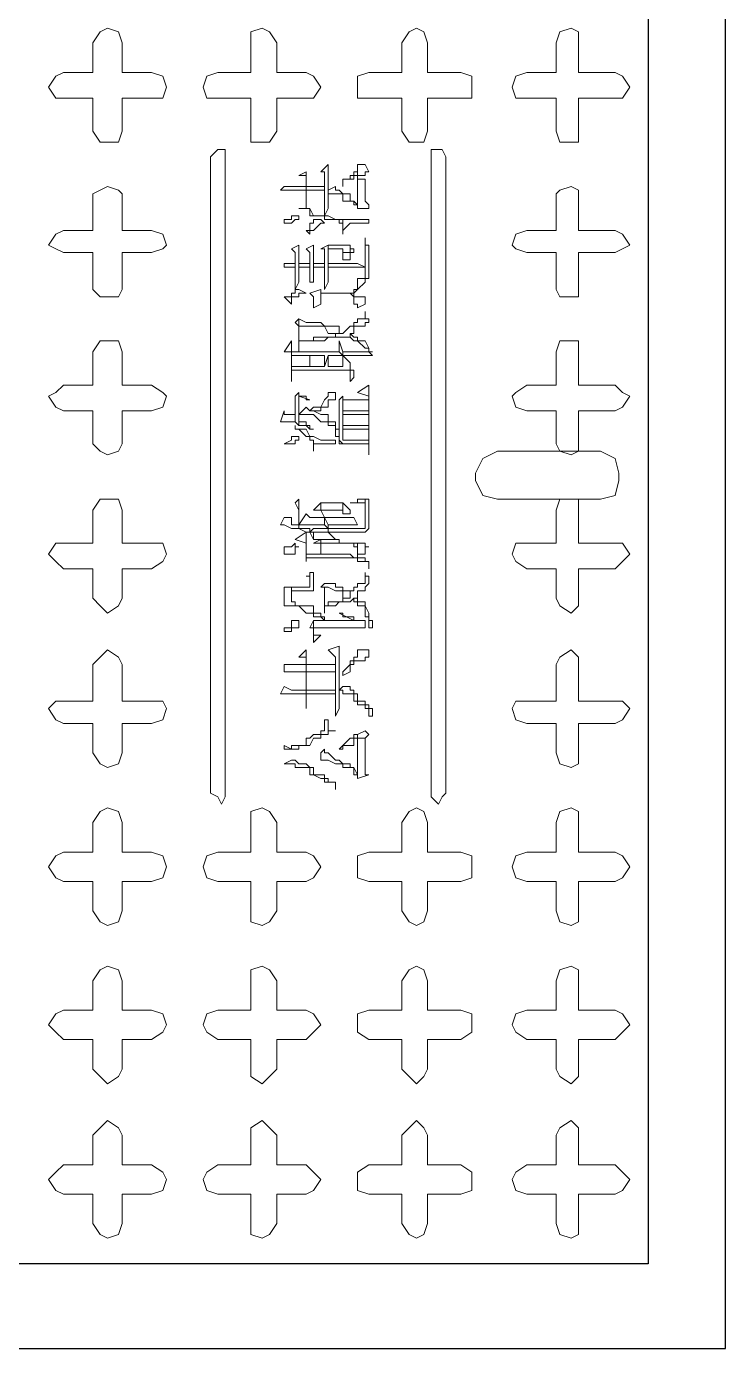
# Model space of a CAD drawing. Extents: x 12342 to 271026, y -9164 to -8044.
# Drawn here: x 16084.82 to 16096.9, y -8635.85 to -8612.99 of the extents above; entities that cross this region are included whole.
import ezdxf

# ---------------------------------------------------------------- set-up
doc = ezdxf.new("R2010")
doc.units = 0
doc.header["$LTSCALE"] = 2
doc.linetypes.add('DASHED', pattern=[0.75, 0.5, -0.25])
doc.layers.add('1', color=251, linetype='DASHED')
doc.layers.add('图框', color=7, linetype='CONTINUOUS')

msp = doc.modelspace()

# ---------------------------------------------------------------- linework, layer by layer
at = {"layer": '1', "color": 2, "linetype": 'ByBlock', "lineweight": 25}
msp.add_lwpolyline([(16058.239426, -8634.390364), (16058.239426, -8607.172558), (16095.56852, -8607.172558), (16095.56852, -8634.390364), (16058.239426, -8634.390364)], dxfattribs=at)
at = {"layer": '1', "color": 2, "linetype": 'ByBlock', "lineweight": 9}
for points in [[(16085.965976, -8614.803719), (16085.965976, -8614.231382), (16085.457232, -8614.231382), (16085.330046, -8614.231382), (16085.20286, -8614.040603), (16085.330046, -8613.849824), (16085.457232, -8613.786231), (16085.965976, -8613.786231), (16085.965976, -8613.277487), (16086.093162, -8613.086708), (16086.220348, -8613.023115), (16086.411127, -8613.086708), (16086.47472, -8613.277487), (16086.47472, -8613.786231), (16086.983464, -8613.786231), (16087.174243, -8613.849824), (16087.237836, -8614.040603), (16087.174243, -8614.231382), (16086.47472, -8614.231382), (16086.47472, -8614.803719), (16086.411127, -8614.994498), (16086.093162, -8614.994498), (16085.965976, -8614.803719)], [(16088.700475, -8614.803719), (16088.700475, -8614.231382), (16088.128138, -8614.231382), (16087.937359, -8614.231382), (16087.873766, -8614.040603), (16087.937359, -8613.849824), (16088.128138, -8613.786231), (16088.700475, -8613.786231), (16088.700475, -8613.277487), (16088.700475, -8613.086708), (16088.891254, -8613.023115), (16089.01844, -8613.086708), (16089.145626, -8613.277487), (16089.145626, -8613.786231), (16089.65437, -8613.786231), (16089.781556, -8613.849824), (16089.908742, -8614.040603), (16089.781556, -8614.231382), (16089.145626, -8614.231382), (16089.145626, -8614.803719), (16089.01844, -8614.994498), (16088.700475, -8614.994498), (16088.700475, -8614.803719)], [(16091.307788, -8614.803719), (16091.307788, -8614.231382), (16090.735451, -8614.231382), (16090.544672, -8614.231382), (16090.544672, -8614.040603), (16090.544672, -8613.849824), (16090.735451, -8613.786231), (16091.307788, -8613.786231), (16091.307788, -8613.277487), (16091.434974, -8613.086708), (16091.56216, -8613.023115), (16091.689346, -8613.086708), (16091.752939, -8613.277487), (16091.752939, -8613.786231), (16092.325276, -8613.786231), (16092.516055, -8613.849824), (16092.516055, -8614.231382), (16092.325276, -8614.231382), (16091.752939, -8614.231382), (16091.752939, -8614.803719), (16091.689346, -8614.994498), (16091.434974, -8614.994498), (16091.307788, -8614.803719)], [(16093.978694, -8614.803719), (16093.978694, -8614.231382), (16093.46995, -8614.231382), (16093.279171, -8614.231382), (16093.215578, -8614.040603), (16093.279171, -8613.849824), (16093.46995, -8613.786231), (16093.978694, -8613.786231), (16093.978694, -8613.277487), (16094.042287, -8613.086708), (16094.233066, -8613.023115), (16094.360253, -8613.086708), (16094.360253, -8613.786231), (16094.996183, -8613.786231), (16095.123369, -8613.849824), (16095.250555, -8614.040603), (16095.123369, -8614.231382), (16094.360253, -8614.231382), (16094.360253, -8614.803719), (16094.360253, -8614.994498), (16094.233066, -8614.994498), (16094.042287, -8614.994498), (16093.978694, -8614.803719)], [(16088.000952, -8615.24887), (16088.000952, -8626.25046), (16088.128138, -8626.314053), (16088.191731, -8626.441239), (16088.255324, -8626.314053), (16088.255324, -8615.121684), (16088.191731, -8615.121684), (16088.128138, -8615.121684), (16088.000952, -8615.24887)], [(16091.816532, -8615.24887), (16091.816532, -8626.314053), (16091.943718, -8626.441239), (16092.007311, -8626.314053), (16092.070904, -8626.25046), (16092.070904, -8615.24887), (16092.007311, -8615.121684), (16091.816532, -8615.121684), (16091.816532, -8615.24887)], [(16085.965976, -8617.538218), (16085.965976, -8616.902288), (16085.457232, -8616.902288), (16085.330046, -8616.838695), (16085.20286, -8616.775102), (16085.330046, -8616.584323), (16085.457232, -8616.52073), (16085.965976, -8616.52073), (16085.965976, -8615.8848), (16086.093162, -8615.821207), (16086.220348, -8615.757614), (16086.411127, -8615.821207), (16086.47472, -8615.8848), (16086.47472, -8616.52073), (16086.983464, -8616.52073), (16087.174243, -8616.584323), (16087.237836, -8616.775102), (16087.174243, -8616.838695), (16086.983464, -8616.902288), (16086.47472, -8616.902288), (16086.47472, -8617.538218), (16086.411127, -8617.665404), (16086.093162, -8617.665404), (16085.965976, -8617.538218)], [(16093.978694, -8617.538218), (16093.978694, -8616.902288), (16093.46995, -8616.902288), (16093.279171, -8616.838695), (16093.215578, -8616.775102), (16093.279171, -8616.584323), (16093.46995, -8616.52073), (16093.978694, -8616.52073), (16093.978694, -8615.8848), (16094.042287, -8615.821207), (16094.233066, -8615.757614), (16094.360253, -8615.821207), (16094.360253, -8616.52073), (16094.996183, -8616.52073), (16095.123369, -8616.584323), (16095.250555, -8616.775102), (16095.123369, -8616.838695), (16094.996183, -8616.902288), (16094.360253, -8616.902288), (16094.360253, -8617.538218), (16094.360253, -8617.665404), (16094.233066, -8617.665404), (16094.042287, -8617.665404), (16093.978694, -8617.538218)], [(16085.965976, -8620.209124), (16085.965976, -8619.636787), (16085.457232, -8619.636787), (16085.330046, -8619.573194), (16085.20286, -8619.382415), (16085.330046, -8619.318822), (16085.457232, -8619.191636), (16085.965976, -8619.191636), (16085.965976, -8618.619299), (16086.093162, -8618.42852), (16086.411127, -8618.42852), (16086.47472, -8618.619299), (16086.47472, -8619.191636), (16086.983464, -8619.191636), (16087.174243, -8619.318822), (16087.237836, -8619.382415), (16087.174243, -8619.573194), (16086.983464, -8619.636787), (16086.47472, -8619.636787), (16086.47472, -8620.209124), (16086.411127, -8620.33631), (16086.220348, -8620.399903), (16086.093162, -8620.33631), (16085.965976, -8620.209124)], [(16093.978694, -8620.209124), (16093.978694, -8619.636787), (16093.46995, -8619.636787), (16093.279171, -8619.573194), (16093.215578, -8619.382415), (16093.279171, -8619.318822), (16093.46995, -8619.191636), (16093.978694, -8619.191636), (16093.978694, -8618.619299), (16094.042287, -8618.42852), (16094.360253, -8618.42852), (16094.360253, -8618.619299), (16094.360253, -8619.191636), (16094.996183, -8619.191636), (16095.123369, -8619.318822), (16095.250555, -8619.382415), (16095.123369, -8619.573194), (16094.996183, -8619.636787), (16094.360253, -8619.636787), (16094.360253, -8620.209124), (16094.360253, -8620.33631), (16094.233066, -8620.399903), (16094.042287, -8620.33631), (16093.978694, -8620.209124)], [(16085.965976, -8622.88003), (16085.965976, -8622.371286), (16085.457232, -8622.371286), (16085.330046, -8622.2441), (16085.20286, -8622.116914), (16085.330046, -8621.926135), (16085.965976, -8621.926135), (16085.965976, -8621.353798), (16086.093162, -8621.163019), (16086.411127, -8621.163019), (16086.47472, -8621.353798), (16086.47472, -8621.926135), (16086.983464, -8621.926135), (16087.174243, -8621.926135), (16087.237836, -8622.116914), (16087.174243, -8622.2441), (16086.983464, -8622.371286), (16086.47472, -8622.371286), (16086.47472, -8622.88003), (16086.411127, -8623.007216), (16086.220348, -8623.134402), (16086.093162, -8623.007216), (16085.965976, -8622.88003)], [(16093.978694, -8622.88003), (16093.978694, -8622.371286), (16093.46995, -8622.371286), (16093.279171, -8622.2441), (16093.215578, -8622.116914), (16093.279171, -8621.926135), (16093.978694, -8621.926135), (16093.978694, -8621.353798), (16094.042287, -8621.163019), (16094.360253, -8621.163019), (16094.360253, -8621.353798), (16094.360253, -8621.926135), (16094.996183, -8621.926135), (16095.123369, -8621.926135), (16095.250555, -8622.116914), (16095.123369, -8622.2441), (16094.996183, -8622.371286), (16094.360253, -8622.371286), (16094.360253, -8622.88003), (16094.360253, -8623.007216), (16094.233066, -8623.134402), (16094.042287, -8623.007216), (16093.978694, -8622.88003)], [(16085.965976, -8625.550937), (16085.965976, -8625.042193), (16085.457232, -8625.042193), (16085.330046, -8624.9786), (16085.20286, -8624.787821), (16085.330046, -8624.660635), (16085.965976, -8624.660635), (16085.965976, -8624.024705), (16086.093162, -8623.897519), (16086.220348, -8623.770333), (16086.411127, -8623.897519), (16086.47472, -8624.024705), (16086.47472, -8624.660635), (16086.983464, -8624.660635), (16087.174243, -8624.660635), (16087.237836, -8624.787821), (16087.174243, -8624.9786), (16086.983464, -8625.042193), (16086.47472, -8625.042193), (16086.47472, -8625.550937), (16086.411127, -8625.741716), (16086.220348, -8625.805309), (16086.093162, -8625.741716), (16085.965976, -8625.550937)], [(16093.978694, -8625.550937), (16093.978694, -8625.042193), (16093.46995, -8625.042193), (16093.279171, -8624.9786), (16093.215578, -8624.787821), (16093.279171, -8624.660635), (16093.978694, -8624.660635), (16093.978694, -8624.024705), (16094.042287, -8623.897519), (16094.233066, -8623.770333), (16094.360253, -8623.897519), (16094.360253, -8624.660635), (16094.996183, -8624.660635), (16095.123369, -8624.660635), (16095.250555, -8624.787821), (16095.123369, -8624.9786), (16094.996183, -8625.042193), (16094.360253, -8625.042193), (16094.360253, -8625.550937), (16094.360253, -8625.741716), (16094.233066, -8625.805309), (16094.042287, -8625.741716), (16093.978694, -8625.550937)], [(16085.965976, -8628.285436), (16085.965976, -8627.776692), (16085.457232, -8627.776692), (16085.330046, -8627.713099), (16085.20286, -8627.52232), (16085.330046, -8627.331541), (16085.457232, -8627.267948), (16085.965976, -8627.267948), (16085.965976, -8626.759204), (16086.093162, -8626.568425), (16086.220348, -8626.504832), (16086.411127, -8626.568425), (16086.47472, -8626.759204), (16086.47472, -8627.267948), (16086.983464, -8627.267948), (16087.174243, -8627.331541), (16087.237836, -8627.52232), (16087.174243, -8627.713099), (16086.983464, -8627.776692), (16086.47472, -8627.776692), (16086.47472, -8628.285436), (16086.411127, -8628.476215), (16086.220348, -8628.539808), (16086.093162, -8628.476215), (16085.965976, -8628.285436)], [(16088.700475, -8628.285436), (16088.700475, -8627.776692), (16088.128138, -8627.776692), (16087.937359, -8627.713099), (16087.873766, -8627.52232), (16087.937359, -8627.331541), (16088.128138, -8627.267948), (16088.700475, -8627.267948), (16088.700475, -8626.759204), (16088.700475, -8626.568425), (16088.891254, -8626.504832), (16089.01844, -8626.568425), (16089.145626, -8626.759204), (16089.145626, -8627.267948), (16089.65437, -8627.267948), (16089.781556, -8627.331541), (16089.908742, -8627.52232), (16089.781556, -8627.713099), (16089.65437, -8627.776692), (16089.145626, -8627.776692), (16089.145626, -8628.285436), (16089.01844, -8628.476215), (16088.891254, -8628.539808), (16088.700475, -8628.476215), (16088.700475, -8628.285436)], [(16091.307788, -8628.285436), (16091.307788, -8627.776692), (16090.735451, -8627.776692), (16090.544672, -8627.713099), (16090.544672, -8627.331541), (16090.735451, -8627.267948), (16091.307788, -8627.267948), (16091.307788, -8626.759204), (16091.434974, -8626.568425), (16091.56216, -8626.504832), (16091.689346, -8626.568425), (16091.752939, -8626.759204), (16091.752939, -8627.267948), (16092.325276, -8627.267948), (16092.516055, -8627.331541), (16092.516055, -8627.713099), (16092.325276, -8627.776692), (16091.752939, -8627.776692), (16091.752939, -8628.285436), (16091.689346, -8628.476215), (16091.56216, -8628.539808), (16091.434974, -8628.476215), (16091.307788, -8628.285436)], [(16093.978694, -8628.285436), (16093.978694, -8627.776692), (16093.46995, -8627.776692), (16093.279171, -8627.713099), (16093.215578, -8627.52232), (16093.279171, -8627.331541), (16093.46995, -8627.267948), (16093.978694, -8627.267948), (16093.978694, -8626.759204), (16094.042287, -8626.568425), (16094.233066, -8626.504832), (16094.360253, -8626.568425), (16094.360253, -8627.267948), (16094.996183, -8627.267948), (16095.123369, -8627.331541), (16095.250555, -8627.52232), (16095.123369, -8627.713099), (16094.996183, -8627.776692), (16094.360253, -8627.776692), (16094.360253, -8628.285436), (16094.360253, -8628.476215), (16094.233066, -8628.539808), (16094.042287, -8628.476215), (16093.978694, -8628.285436)], [(16085.965976, -8631.019935), (16085.965976, -8630.511191), (16085.457232, -8630.511191), (16085.330046, -8630.384005), (16085.20286, -8630.256819), (16085.330046, -8630.06604), (16085.457232, -8630.002447), (16085.965976, -8630.002447), (16085.965976, -8629.493703), (16086.093162, -8629.302924), (16086.220348, -8629.239331), (16086.411127, -8629.302924), (16086.47472, -8629.493703), (16086.47472, -8630.002447), (16086.983464, -8630.002447), (16087.174243, -8630.06604), (16087.237836, -8630.256819), (16087.174243, -8630.384005), (16086.983464, -8630.511191), (16086.47472, -8630.511191), (16086.47472, -8631.019935), (16086.411127, -8631.147121), (16086.220348, -8631.274307), (16086.093162, -8631.147121), (16085.965976, -8631.019935)], [(16088.700475, -8631.019935), (16088.700475, -8630.511191), (16088.128138, -8630.511191), (16087.937359, -8630.384005), (16087.873766, -8630.256819), (16087.937359, -8630.06604), (16088.128138, -8630.002447), (16088.700475, -8630.002447), (16088.700475, -8629.493703), (16088.700475, -8629.302924), (16088.891254, -8629.239331), (16089.01844, -8629.302924), (16089.145626, -8629.493703), (16089.145626, -8630.002447), (16089.65437, -8630.002447), (16089.781556, -8630.06604), (16089.908742, -8630.256819), (16089.781556, -8630.384005), (16089.65437, -8630.511191), (16089.145626, -8630.511191), (16089.145626, -8631.019935), (16089.01844, -8631.147121), (16088.891254, -8631.274307), (16088.700475, -8631.147121), (16088.700475, -8631.019935)], [(16091.307788, -8631.019935), (16091.307788, -8630.511191), (16090.735451, -8630.511191), (16090.544672, -8630.384005), (16090.544672, -8630.06604), (16090.735451, -8630.002447), (16091.307788, -8630.002447), (16091.307788, -8629.493703), (16091.434974, -8629.302924), (16091.56216, -8629.239331), (16091.689346, -8629.302924), (16091.752939, -8629.493703), (16091.752939, -8630.002447), (16092.325276, -8630.002447), (16092.516055, -8630.06604), (16092.516055, -8630.384005), (16092.325276, -8630.511191), (16091.752939, -8630.511191), (16091.752939, -8631.019935), (16091.689346, -8631.147121), (16091.56216, -8631.274307), (16091.434974, -8631.147121), (16091.307788, -8631.019935)], [(16093.978694, -8631.019935), (16093.978694, -8630.511191), (16093.46995, -8630.511191), (16093.279171, -8630.384005), (16093.215578, -8630.256819), (16093.279171, -8630.06604), (16093.46995, -8630.002447), (16093.978694, -8630.002447), (16093.978694, -8629.493703), (16094.042287, -8629.302924), (16094.233066, -8629.239331), (16094.360253, -8629.302924), (16094.360253, -8630.002447), (16094.996183, -8630.002447), (16095.123369, -8630.06604), (16095.250555, -8630.256819), (16095.123369, -8630.384005), (16094.996183, -8630.511191), (16094.360253, -8630.511191), (16094.360253, -8631.019935), (16094.360253, -8631.147121), (16094.233066, -8631.274307), (16094.042287, -8631.147121), (16093.978694, -8631.019935)], [(16085.965976, -8633.690841), (16085.965976, -8633.182097), (16085.457232, -8633.182097), (16085.330046, -8633.118504), (16085.20286, -8632.927725), (16085.330046, -8632.800539), (16085.457232, -8632.673353), (16085.965976, -8632.673353), (16085.965976, -8632.164609), (16086.093162, -8632.037423), (16086.220348, -8631.910237), (16086.411127, -8632.037423), (16086.47472, -8632.164609), (16086.47472, -8632.673353), (16086.983464, -8632.673353), (16087.174243, -8632.800539), (16087.237836, -8632.927725), (16087.174243, -8633.118504), (16086.983464, -8633.182097), (16086.47472, -8633.182097), (16086.47472, -8633.690841), (16086.411127, -8633.88162), (16086.220348, -8633.945213), (16086.093162, -8633.88162), (16085.965976, -8633.690841)], [(16088.700475, -8633.690841), (16088.700475, -8633.182097), (16088.128138, -8633.182097), (16087.937359, -8633.118504), (16087.873766, -8632.927725), (16087.937359, -8632.800539), (16088.128138, -8632.673353), (16088.700475, -8632.673353), (16088.700475, -8632.164609), (16088.700475, -8632.037423), (16088.891254, -8631.910237), (16089.01844, -8632.037423), (16089.145626, -8632.164609), (16089.145626, -8632.673353), (16089.65437, -8632.673353), (16089.781556, -8632.800539), (16089.908742, -8632.927725), (16089.781556, -8633.118504), (16089.65437, -8633.182097), (16089.145626, -8633.182097), (16089.145626, -8633.690841), (16089.01844, -8633.88162), (16088.891254, -8633.945213), (16088.700475, -8633.88162), (16088.700475, -8633.690841)], [(16091.307788, -8633.690841), (16091.307788, -8633.182097), (16090.735451, -8633.182097), (16090.544672, -8633.118504), (16090.544672, -8632.800539), (16090.735451, -8632.673353), (16091.307788, -8632.673353), (16091.307788, -8632.164609), (16091.434974, -8632.037423), (16091.56216, -8631.910237), (16091.689346, -8632.037423), (16091.752939, -8632.164609), (16091.752939, -8632.673353), (16092.325276, -8632.673353), (16092.516055, -8632.800539), (16092.516055, -8633.118504), (16092.325276, -8633.182097), (16091.752939, -8633.182097), (16091.752939, -8633.690841), (16091.689346, -8633.88162), (16091.56216, -8633.945213), (16091.434974, -8633.88162), (16091.307788, -8633.690841)], [(16093.978694, -8633.690841), (16093.978694, -8633.182097), (16093.46995, -8633.182097), (16093.279171, -8633.118504), (16093.215578, -8632.927725), (16093.279171, -8632.800539), (16093.46995, -8632.673353), (16093.978694, -8632.673353), (16093.978694, -8632.164609), (16094.042287, -8632.037423), (16094.233066, -8631.910237), (16094.360253, -8632.037423), (16094.360253, -8632.673353), (16094.996183, -8632.673353), (16095.123369, -8632.800539), (16095.250555, -8632.927725), (16095.123369, -8633.118504), (16094.996183, -8633.182097), (16094.360253, -8633.182097), (16094.360253, -8633.690841), (16094.360253, -8633.88162), (16094.233066, -8633.945213), (16094.042287, -8633.88162), (16093.978694, -8633.690841)]]:
    msp.add_lwpolyline(points, dxfattribs=at)
at = {"layer": '1', "color": 2, "linetype": 'ByBlock', "lineweight": 5}
for points in [[(16089.908742, -8615.503242), (16089.972335, -8615.503242), (16089.972335, -8615.757614), (16089.972335, -8616.266358), (16090.035928, -8616.139172), (16090.035928, -8615.376056), (16089.908742, -8615.503242), (16089.908742, -8615.503242)], [(16090.2903, -8615.630428), (16090.2903, -8615.757614), (16090.2903, -8615.630428), (16090.481079, -8615.630428), (16090.481079, -8615.566835), (16090.544672, -8615.566835), (16090.544672, -8616.075579), (16090.544672, -8615.376056), (16090.544672, -8615.503242), (16090.481079, -8615.503242), (16090.481079, -8615.566835), (16090.417486, -8615.566835), (16090.417486, -8615.630428), (16090.2903, -8615.630428), (16090.2903, -8615.630428)], [(16090.544672, -8615.376056), (16090.544672, -8615.566835), (16090.671858, -8615.566835), (16090.671858, -8615.503242), (16090.735451, -8615.503242), (16090.671858, -8615.376056), (16090.544672, -8615.376056), (16090.544672, -8615.376056)], [(16089.527184, -8615.566835), (16089.65437, -8615.566835), (16089.65437, -8615.757614), (16089.65437, -8616.139172), (16089.65437, -8616.075579), (16089.65437, -8615.503242), (16089.527184, -8615.566835), (16089.527184, -8615.566835)], [(16090.035928, -8615.821207), (16090.035928, -8615.8848), (16090.163114, -8615.8848), (16090.2903, -8615.8848), (16090.2903, -8616.011986), (16090.481079, -8616.011986), (16090.481079, -8616.075579), (16090.544672, -8616.075579), (16090.544672, -8616.139172), (16090.735451, -8616.139172), (16090.735451, -8616.075579), (16090.735451, -8616.075579), (16090.671858, -8616.011986), (16090.671858, -8615.630428), (16090.544672, -8615.630428), (16090.544672, -8616.075579), (16090.481079, -8616.011986), (16090.417486, -8616.011986), (16090.417486, -8615.8848), (16090.2903, -8615.8848), (16090.226707, -8615.821207), (16090.163114, -8615.821207), (16090.163114, -8615.757614), (16090.035928, -8615.821207), (16090.035928, -8615.821207)], [(16089.209219, -8615.821207), (16089.65437, -8615.821207), (16089.65437, -8615.757614), (16089.272812, -8615.757614), (16089.209219, -8615.821207), (16089.209219, -8615.821207)], [(16089.972335, -8615.821207), (16089.972335, -8615.757614), (16089.65437, -8615.757614), (16089.65437, -8615.821207), (16089.972335, -8615.821207)], [(16089.272812, -8616.393544), (16089.399998, -8616.393544), (16089.463591, -8616.329951), (16089.527184, -8616.329951), (16089.527184, -8616.266358), (16089.399998, -8616.266358), (16089.399998, -8616.329951), (16089.272812, -8616.329951), (16089.272812, -8616.393544), (16089.272812, -8616.393544)], [(16089.527184, -8616.139172), (16089.717963, -8616.139172), (16089.717963, -8616.266358), (16089.972335, -8616.266358), (16089.972335, -8616.329951), (16090.226707, -8616.329951), (16090.226707, -8616.393544), (16090.2903, -8616.393544), (16090.2903, -8616.329951), (16090.163114, -8616.329951), (16090.035928, -8616.266358), (16089.781556, -8616.266358), (16089.717963, -8616.139172), (16089.527184, -8616.139172), (16089.527184, -8616.139172)], [(16089.65437, -8616.52073), (16089.717963, -8616.584323), (16089.717963, -8616.52073), (16089.781556, -8616.52073), (16089.908742, -8616.393544), (16089.972335, -8616.393544), (16089.908742, -8616.329951), (16089.781556, -8616.329951), (16089.781556, -8616.393544), (16089.717963, -8616.393544), (16089.717963, -8616.52073), (16089.65437, -8616.52073), (16089.65437, -8616.52073)], [(16090.2903, -8616.584323), (16090.2903, -8616.52073), (16090.417486, -8616.393544), (16090.735451, -8616.393544), (16090.735451, -8616.329951), (16090.544672, -8616.329951), (16090.481079, -8616.329951), (16090.2903, -8616.329951), (16090.2903, -8616.393544), (16090.2903, -8616.584323), (16090.2903, -8616.584323)], [(16089.399998, -8616.838695), (16089.463591, -8616.902288), (16089.463591, -8617.538218), (16089.527184, -8617.411032), (16089.527184, -8616.775102), (16089.399998, -8616.838695), (16089.399998, -8616.838695)], [(16089.65437, -8616.838695), (16089.717963, -8616.902288), (16089.717963, -8617.411032), (16089.781556, -8617.411032), (16089.781556, -8616.775102), (16089.65437, -8616.838695), (16089.65437, -8616.838695)], [(16089.908742, -8617.538218), (16089.908742, -8617.601811), (16090.417486, -8617.601811), (16090.481079, -8617.665404), (16090.481079, -8617.601811), (16090.544672, -8617.538218), (16090.671858, -8617.411032), (16090.671858, -8617.347439), (16090.735451, -8617.347439), (16090.735451, -8617.15666), (16090.735451, -8617.093067), (16090.735451, -8616.775102), (16090.671858, -8616.775102), (16090.671858, -8616.647916), (16090.671858, -8617.093067), (16090.671858, -8617.347439), (16090.544672, -8617.347439), (16090.544672, -8617.538218), (16090.481079, -8617.538218), (16090.481079, -8617.601811), (16090.417486, -8617.601811), (16089.908742, -8617.601811), (16089.908742, -8617.538218), (16089.908742, -8617.538218)], [(16089.908742, -8616.838695), (16089.972335, -8616.838695), (16089.972335, -8617.093067), (16089.972335, -8617.538218), (16090.035928, -8617.411032), (16090.035928, -8616.775102), (16089.908742, -8616.838695), (16089.908742, -8616.838695)], [(16090.035928, -8616.775102), (16090.035928, -8617.15666), (16090.035928, -8616.838695), (16090.2903, -8616.838695), (16090.2903, -8616.902288), (16090.417486, -8616.902288), (16090.417486, -8616.775102), (16090.035928, -8616.775102), (16090.035928, -8616.775102)], [(16090.2903, -8617.029474), (16090.417486, -8617.029474), (16090.417486, -8616.902288), (16090.481079, -8616.902288), (16090.481079, -8616.838695), (16090.417486, -8616.838695), (16090.417486, -8616.775102), (16090.417486, -8616.902288), (16090.2903, -8616.902288), (16090.2903, -8617.029474), (16090.2903, -8617.029474)], [(16090.671858, -8616.647916), (16090.671858, -8616.647916), (16090.671858, -8616.647916), (16090.671858, -8616.647916)], [(16090.035928, -8617.15666), (16090.671858, -8617.15666), (16090.544672, -8617.093067), (16090.417486, -8617.093067), (16090.2903, -8617.093067), (16090.035928, -8617.093067), (16090.035928, -8616.838695), (16090.035928, -8617.15666), (16090.035928, -8617.15666)], [(16089.463591, -8617.15666), (16089.463591, -8617.093067), (16089.272812, -8617.093067), (16089.272812, -8617.15666), (16089.463591, -8617.15666)], [(16089.717963, -8617.15666), (16089.717963, -8617.093067), (16089.527184, -8617.093067), (16089.527184, -8617.15666), (16089.717963, -8617.15666)], [(16089.972335, -8617.15666), (16089.972335, -8617.093067), (16089.781556, -8617.093067), (16089.781556, -8617.15666), (16089.972335, -8617.15666)], [(16089.272812, -8617.665404), (16089.399998, -8617.79259), (16089.399998, -8617.665404), (16089.463591, -8617.665404), (16089.527184, -8617.665404), (16089.527184, -8617.601811), (16089.65437, -8617.601811), (16089.527184, -8617.538218), (16089.463591, -8617.538218), (16089.463591, -8617.601811), (16089.399998, -8617.601811), (16089.399998, -8617.665404), (16089.272812, -8617.665404), (16089.272812, -8617.665404)], [(16089.717963, -8617.601811), (16089.781556, -8617.665404), (16089.781556, -8617.856183), (16089.908742, -8617.79259), (16089.908742, -8617.538218), (16089.717963, -8617.601811), (16089.717963, -8617.601811)], [(16090.481079, -8617.665404), (16090.481079, -8617.79259), (16090.544672, -8617.79259), (16090.544672, -8617.856183), (16090.671858, -8617.79259), (16090.671858, -8617.665404), (16090.544672, -8617.665404), (16090.481079, -8617.665404), (16090.481079, -8617.601811), (16090.481079, -8617.665404), (16090.481079, -8617.665404)], [(16089.527184, -8618.42852), (16089.972335, -8618.42852), (16090.035928, -8618.364927), (16090.417486, -8618.364927), (16090.417486, -8618.301334), (16090.417486, -8618.301334), (16090.481079, -8618.301334), (16090.481079, -8618.174148), (16090.671858, -8618.174148), (16090.671858, -8618.110555), (16090.735451, -8618.110555), (16090.735451, -8618.046962), (16090.671858, -8618.046962), (16090.671858, -8617.919776), (16090.671858, -8618.046962), (16090.544672, -8618.046962), (16090.544672, -8618.110555), (16090.481079, -8618.110555), (16090.481079, -8618.174148), (16090.417486, -8618.174148), (16090.2903, -8618.301334), (16090.226707, -8618.301334), (16090.226707, -8618.174148), (16090.226707, -8618.301334), (16090.163114, -8618.301334), (16090.163114, -8618.364927), (16090.035928, -8618.364927), (16089.781556, -8618.364927), (16089.781556, -8618.42852), (16089.527184, -8618.42852), (16089.527184, -8618.42852)], [(16089.463591, -8618.110555), (16089.527184, -8618.174148), (16089.527184, -8618.619299), (16089.527184, -8618.555706), (16089.527184, -8618.046962), (16089.463591, -8618.110555), (16089.463591, -8618.110555)], [(16089.527184, -8618.046962), (16089.527184, -8618.174148), (16089.65437, -8618.174148), (16089.972335, -8618.174148), (16090.035928, -8618.301334), (16090.226707, -8618.301334), (16090.226707, -8618.174148), (16090.163114, -8618.174148), (16090.035928, -8618.174148), (16089.972335, -8618.174148), (16089.908742, -8618.110555), (16089.65437, -8618.110555), (16089.527184, -8618.046962), (16089.527184, -8618.046962)], [(16090.417486, -8618.364927), (16090.481079, -8618.42852), (16090.544672, -8618.42852), (16090.671858, -8618.555706), (16090.735451, -8618.555706), (16090.735451, -8618.619299), (16090.799044, -8618.619299), (16090.735451, -8618.619299), (16090.735451, -8618.555706), (16090.671858, -8618.42852), (16090.544672, -8618.42852), (16090.544672, -8618.364927), (16090.481079, -8618.364927), (16090.417486, -8618.301334), (16090.417486, -8618.364927), (16090.417486, -8618.364927)], [(16089.272812, -8618.619299), (16089.399998, -8618.619299), (16089.399998, -8619.128043), (16089.399998, -8618.682892), (16089.717963, -8618.682892), (16089.717963, -8618.873671), (16089.717963, -8618.682892), (16089.972335, -8618.682892), (16089.972335, -8618.873671), (16090.035928, -8618.682892), (16090.2903, -8618.682892), (16090.226707, -8618.619299), (16089.399998, -8618.619299), (16089.399998, -8618.42852), (16089.272812, -8618.619299), (16089.272812, -8618.619299)], [(16090.226707, -8618.42852), (16090.226707, -8618.619299), (16090.2903, -8618.682892), (16090.2903, -8618.873671), (16090.2903, -8618.682892), (16090.2903, -8618.619299), (16090.226707, -8618.42852), (16090.226707, -8618.42852)], [(16090.2903, -8618.619299), (16090.2903, -8618.682892), (16090.417486, -8618.682892), (16090.799044, -8618.682892), (16090.735451, -8618.619299), (16090.2903, -8618.619299), (16090.2903, -8618.619299)], [(16089.399998, -8618.873671), (16089.399998, -8618.937264), (16090.417486, -8618.937264), (16090.417486, -8619.128043), (16090.481079, -8619.06445), (16090.481079, -8618.937264), (16090.417486, -8618.937264), (16090.417486, -8618.810078), (16090.2903, -8618.682892), (16090.2903, -8618.873671), (16090.035928, -8618.873671), (16090.035928, -8618.682892), (16089.972335, -8618.873671), (16089.717963, -8618.873671), (16089.717963, -8618.682892), (16089.717963, -8618.873671), (16089.399998, -8618.873671), (16089.399998, -8618.873671)], [(16089.399998, -8619.128043), (16089.399998, -8619.128043), (16089.399998, -8619.128043), (16089.399998, -8619.128043)], [(16090.544672, -8619.318822), (16090.735451, -8619.382415), (16090.735451, -8620.399903), (16090.735451, -8620.33631), (16090.735451, -8619.191636), (16090.544672, -8619.318822), (16090.544672, -8619.318822)], [(16089.463591, -8619.382415), (16089.463591, -8619.827566), (16089.527184, -8619.891159), (16089.527184, -8619.382415), (16089.717963, -8619.446008), (16089.65437, -8619.446008), (16089.65437, -8619.382415), (16089.527184, -8619.382415), (16089.527184, -8619.318822), (16089.463591, -8619.382415), (16089.463591, -8619.382415)], [(16089.527184, -8619.891159), (16089.65437, -8619.891159), (16089.717963, -8619.954752), (16089.781556, -8619.954752), (16089.717963, -8619.954752), (16089.717963, -8619.891159), (16089.65437, -8619.891159), (16089.65437, -8619.827566), (16089.527184, -8619.827566), (16089.527184, -8619.382415), (16089.527184, -8619.891159), (16089.527184, -8619.891159)], [(16089.717963, -8619.636787), (16089.908742, -8619.636787), (16089.908742, -8619.573194), (16090.035928, -8619.573194), (16090.035928, -8619.446008), (16090.163114, -8619.446008), (16090.163114, -8619.382415), (16090.163114, -8619.318822), (16090.035928, -8619.318822), (16090.035928, -8619.382415), (16090.035928, -8619.382415), (16089.972335, -8619.446008), (16089.908742, -8619.573194), (16089.781556, -8619.573194), (16089.717963, -8619.636787), (16089.717963, -8619.636787)], [(16090.226707, -8619.446008), (16090.226707, -8620.145531), (16090.2903, -8620.209124), (16090.735451, -8620.209124), (16090.735451, -8620.145531), (16090.2903, -8620.145531), (16090.2903, -8619.954752), (16090.2903, -8619.382415), (16090.226707, -8619.446008), (16090.226707, -8619.446008)], [(16090.2903, -8619.382415), (16090.2903, -8619.446008), (16090.735451, -8619.446008), (16090.735451, -8620.209124), (16090.735451, -8619.446008), (16090.2903, -8619.446008), (16090.2903, -8619.382415), (16090.2903, -8619.382415)], [(16089.209219, -8619.827566), (16089.463591, -8619.827566), (16089.527184, -8619.891159), (16089.463591, -8619.827566), (16089.463591, -8619.70038), (16089.399998, -8619.70038), (16089.272812, -8619.70038), (16089.272812, -8619.636787), (16089.209219, -8619.827566), (16089.209219, -8619.827566)], [(16089.527184, -8619.70038), (16089.781556, -8619.70038), (16089.908742, -8619.827566), (16090.035928, -8619.827566), (16090.035928, -8619.891159), (16090.163114, -8619.891159), (16090.163114, -8619.954752), (16090.163114, -8620.081938), (16090.226707, -8620.081938), (16090.226707, -8619.954752), (16090.226707, -8619.954752), (16090.163114, -8619.954752), (16090.163114, -8619.891159), (16090.163114, -8619.827566), (16090.035928, -8619.827566), (16090.035928, -8619.70038), (16089.972335, -8619.70038), (16089.908742, -8619.70038), (16089.781556, -8619.636787), (16089.717963, -8619.636787), (16089.65437, -8619.573194), (16089.527184, -8619.70038), (16089.527184, -8619.70038)], [(16090.2903, -8619.636787), (16090.2903, -8619.70038), (16090.735451, -8619.70038), (16090.735451, -8620.209124), (16090.735451, -8619.636787), (16090.2903, -8619.636787), (16090.2903, -8619.636787)], [(16089.463591, -8619.954752), (16089.527184, -8619.954752), (16089.65437, -8620.081938), (16089.717963, -8620.081938), (16089.717963, -8620.145531), (16089.781556, -8620.145531), (16089.781556, -8620.209124), (16089.781556, -8620.33631), (16089.781556, -8620.209124), (16089.972335, -8620.209124), (16090.035928, -8620.209124), (16090.163114, -8620.209124), (16090.163114, -8620.145531), (16089.908742, -8620.145531), (16089.781556, -8620.081938), (16089.717963, -8620.081938), (16089.65437, -8619.954752), (16089.463591, -8619.954752), (16089.463591, -8619.891159), (16089.463591, -8619.954752), (16089.463591, -8619.954752)], [(16090.735451, -8619.954752), (16090.735451, -8619.891159), (16090.2903, -8619.891159), (16090.2903, -8619.954752), (16090.735451, -8619.954752)], [(16089.272812, -8620.209124), (16089.463591, -8620.209124), (16089.463591, -8620.145531), (16089.527184, -8620.145531), (16089.527184, -8620.081938), (16089.399998, -8620.081938), (16089.399998, -8620.145531), (16089.272812, -8620.209124), (16089.272812, -8620.209124)], [(16090.226707, -8620.209124), (16090.2903, -8620.209124), (16090.226707, -8620.145531), (16090.226707, -8620.209124), (16090.226707, -8620.209124)], [(16089.781556, -8620.33631), (16089.781556, -8620.33631), (16089.781556, -8620.33631), (16089.781556, -8620.33631)], [(16095.059776, -8620.717868), (16094.996183, -8620.463496), (16094.741811, -8620.33631), (16092.961206, -8620.33631), (16092.706834, -8620.463496), (16092.579648, -8620.717868), (16092.579648, -8620.845054), (16092.706834, -8621.099426), (16092.961206, -8621.163019), (16094.741811, -8621.163019), (16094.996183, -8621.099426), (16095.059776, -8620.845054), (16095.059776, -8620.717868)], [(16089.463591, -8621.226612), (16089.527184, -8621.353798), (16089.527184, -8621.671763), (16089.65437, -8621.735356), (16089.717963, -8621.735356), (16089.781556, -8621.862542), (16089.908742, -8621.862542), (16089.781556, -8621.862542), (16089.781556, -8621.735356), (16089.717963, -8621.735356), (16089.717963, -8621.671763), (16089.65437, -8621.671763), (16089.527184, -8621.671763), (16089.527184, -8621.671763), (16089.527184, -8621.163019), (16089.463591, -8621.226612), (16089.463591, -8621.226612)], [(16089.781556, -8621.353798), (16089.908742, -8621.353798), (16089.972335, -8621.480984), (16089.972335, -8621.60817), (16090.035928, -8621.671763), (16090.035928, -8621.735356), (16090.163114, -8621.862542), (16090.035928, -8621.735356), (16090.035928, -8621.60817), (16089.972335, -8621.480984), (16089.908742, -8621.353798), (16089.908742, -8621.226612), (16089.781556, -8621.353798), (16089.781556, -8621.353798)], [(16089.908742, -8621.226612), (16089.908742, -8621.353798), (16089.972335, -8621.353798), (16090.2903, -8621.353798), (16090.2903, -8621.417391), (16090.2903, -8621.226612), (16090.226707, -8621.226612), (16089.908742, -8621.226612), (16089.908742, -8621.226612)], [(16090.035928, -8621.671763), (16090.035928, -8621.735356), (16090.544672, -8621.735356), (16090.671858, -8621.735356), (16090.735451, -8621.671763), (16090.735451, -8621.163019), (16090.671858, -8621.163019), (16090.671858, -8621.671763), (16090.544672, -8621.671763), (16090.035928, -8621.671763), (16090.035928, -8621.671763)], [(16090.2903, -8621.417391), (16090.417486, -8621.417391), (16090.417486, -8621.353798), (16090.2903, -8621.226612), (16090.2903, -8621.417391), (16090.2903, -8621.417391)], [(16090.417486, -8621.226612), (16090.671858, -8621.226612), (16090.671858, -8621.353798), (16090.671858, -8621.60817), (16090.671858, -8621.163019), (16090.544672, -8621.163019), (16090.544672, -8621.226612), (16090.417486, -8621.226612), (16090.417486, -8621.226612)], [(16089.209219, -8621.60817), (16089.272812, -8621.60817), (16089.399998, -8621.671763), (16089.527184, -8621.671763), (16089.527184, -8621.60817), (16089.399998, -8621.60817), (16089.399998, -8621.480984), (16089.272812, -8621.480984), (16089.209219, -8621.60817), (16089.209219, -8621.60817)], [(16089.527184, -8621.60817), (16089.972335, -8621.60817), (16089.972335, -8621.480984), (16089.717963, -8621.480984), (16089.65437, -8621.417391), (16089.527184, -8621.60817), (16089.527184, -8621.60817)], [(16089.972335, -8621.480984), (16090.035928, -8621.60817), (16090.544672, -8621.60817), (16090.481079, -8621.480984), (16089.972335, -8621.480984), (16089.972335, -8621.480984)], [(16089.463591, -8621.862542), (16089.65437, -8621.926135), (16089.65437, -8622.2441), (16089.65437, -8622.180507), (16089.65437, -8621.735356), (16089.463591, -8621.862542), (16089.463591, -8621.862542)], [(16089.717963, -8621.735356), (16090.035928, -8621.735356), (16090.035928, -8621.671763), (16089.781556, -8621.671763), (16089.717963, -8621.735356), (16089.717963, -8621.735356)], [(16089.272812, -8622.116914), (16089.463591, -8622.116914), (16089.463591, -8621.989728), (16089.527184, -8621.989728), (16089.463591, -8621.989728), (16089.463591, -8621.926135), (16089.399998, -8621.989728), (16089.272812, -8621.989728), (16089.272812, -8622.116914), (16089.272812, -8622.116914)], [(16089.65437, -8622.116914), (16089.65437, -8622.180507), (16089.972335, -8622.180507), (16090.544672, -8622.180507), (16090.544672, -8622.2441), (16090.735451, -8622.2441), (16090.735451, -8622.371286), (16090.735451, -8622.371286), (16090.735451, -8622.2441), (16090.671858, -8622.2441), (16090.671858, -8622.180507), (16090.544672, -8622.180507), (16090.481079, -8622.180507), (16090.417486, -8622.116914), (16089.908742, -8622.116914), (16089.908742, -8621.926135), (16089.908742, -8621.862542), (16089.908742, -8622.116914), (16089.65437, -8622.116914), (16089.65437, -8622.116914)], [(16089.781556, -8621.926135), (16089.908742, -8621.926135), (16089.908742, -8622.116914), (16089.908742, -8621.862542), (16089.781556, -8621.926135), (16089.781556, -8621.926135)], [(16089.908742, -8621.862542), (16089.908742, -8621.926135), (16089.972335, -8621.926135), (16090.481079, -8621.926135), (16090.481079, -8621.989728), (16090.544672, -8621.989728), (16090.544672, -8621.926135), (16090.544672, -8621.926135), (16090.226707, -8621.926135), (16090.226707, -8621.862542), (16089.908742, -8621.862542), (16089.908742, -8621.862542)], [(16090.544672, -8622.180507), (16090.544672, -8622.116914), (16090.671858, -8622.116914), (16090.671858, -8621.989728), (16090.735451, -8621.989728), (16090.671858, -8621.989728), (16090.671858, -8621.926135), (16090.544672, -8621.926135), (16090.544672, -8621.989728), (16090.544672, -8622.180507), (16090.544672, -8622.180507)], [(16089.399998, -8622.689251), (16089.399998, -8622.752844), (16089.717963, -8622.752844), (16089.781556, -8622.752844), (16089.781556, -8622.689251), (16089.781556, -8622.434879), (16089.717963, -8622.434879), (16089.717963, -8622.689251), (16089.65437, -8622.689251), (16089.399998, -8622.689251), (16089.399998, -8622.689251)], [(16089.65437, -8622.498472), (16089.717963, -8622.498472), (16089.717963, -8622.625658), (16089.717963, -8622.434879), (16089.717963, -8622.498472), (16089.65437, -8622.498472), (16089.65437, -8622.498472)], [(16089.972335, -8623.007216), (16090.163114, -8623.007216), (16090.226707, -8622.943623), (16090.417486, -8622.943623), (16090.481079, -8622.88003), (16090.481079, -8622.943623), (16090.481079, -8622.88003), (16090.544672, -8622.88003), (16090.544672, -8622.752844), (16090.671858, -8622.752844), (16090.671858, -8622.689251), (16090.671858, -8622.689251), (16090.735451, -8622.625658), (16090.735451, -8622.498472), (16090.671858, -8622.498472), (16090.671858, -8622.434879), (16090.671858, -8622.498472), (16090.671858, -8622.625658), (16090.544672, -8622.625658), (16090.544672, -8622.689251), (16090.481079, -8622.689251), (16090.481079, -8622.752844), (16090.417486, -8622.752844), (16090.417486, -8622.88003), (16090.2903, -8622.88003), (16090.2903, -8622.943623), (16090.226707, -8622.943623), (16090.035928, -8622.943623), (16090.035928, -8623.007216), (16089.972335, -8623.007216), (16089.972335, -8623.007216)], [(16089.272812, -8622.689251), (16089.272812, -8623.007216), (16089.399998, -8623.007216), (16089.527184, -8623.007216), (16089.65437, -8623.134402), (16089.781556, -8623.134402), (16089.781556, -8623.197995), (16089.908742, -8623.197995), (16089.972335, -8623.261588), (16089.972335, -8623.261588), (16089.972335, -8623.197995), (16089.908742, -8623.197995), (16089.908742, -8623.134402), (16089.781556, -8623.134402), (16089.781556, -8623.007216), (16089.717963, -8623.007216), (16089.463591, -8623.007216), (16089.463591, -8622.943623), (16089.399998, -8622.943623), (16089.399998, -8622.752844), (16089.399998, -8622.689251), (16089.272812, -8622.689251), (16089.272812, -8622.689251)], [(16089.908742, -8622.689251), (16089.972335, -8622.689251), (16089.972335, -8623.134402), (16089.972335, -8622.689251), (16090.035928, -8622.689251), (16090.163114, -8622.752844), (16090.2903, -8622.752844), (16090.2903, -8622.88003), (16090.417486, -8622.88003), (16090.417486, -8622.752844), (16090.2903, -8622.752844), (16090.2903, -8622.689251), (16090.163114, -8622.689251), (16090.163114, -8622.625658), (16089.972335, -8622.625658), (16089.908742, -8622.689251), (16089.908742, -8622.689251)], [(16090.481079, -8622.943623), (16090.544672, -8622.943623), (16090.544672, -8623.007216), (16090.671858, -8623.007216), (16090.671858, -8623.134402), (16090.671858, -8623.197995), (16090.735451, -8623.197995), (16090.735451, -8623.388775), (16090.799044, -8623.388775), (16090.799044, -8623.261588), (16090.735451, -8623.261588), (16090.735451, -8623.134402), (16090.735451, -8623.134402), (16090.671858, -8623.007216), (16090.671858, -8622.943623), (16090.544672, -8622.943623), (16090.544672, -8622.88003), (16090.481079, -8622.88003), (16090.481079, -8622.943623), (16090.481079, -8622.943623)], [(16089.272812, -8623.007216), (16089.272812, -8623.007216), (16089.272812, -8623.007216), (16089.272812, -8623.007216)], [(16089.781556, -8623.261588), (16089.781556, -8623.388775), (16090.481079, -8623.388775), (16090.671858, -8623.388775), (16090.671858, -8623.261588), (16090.481079, -8623.261588), (16090.481079, -8623.197995), (16090.481079, -8623.261588), (16089.908742, -8623.261588), (16089.781556, -8623.261588), (16089.781556, -8623.261588)], [(16089.972335, -8623.134402), (16089.972335, -8623.134402), (16089.972335, -8623.134402), (16089.972335, -8623.134402)], [(16090.226707, -8623.134402), (16090.481079, -8623.261588), (16090.481079, -8623.197995), (16090.417486, -8623.197995), (16090.2903, -8623.197995), (16090.2903, -8623.134402), (16090.226707, -8623.134402), (16090.226707, -8623.134402)], [(16089.272812, -8623.452368), (16089.399998, -8623.452368), (16089.399998, -8623.388775), (16089.527184, -8623.388775), (16089.527184, -8623.261588), (16089.399998, -8623.261588), (16089.399998, -8623.388775), (16089.272812, -8623.388775), (16089.272812, -8623.452368), (16089.272812, -8623.452368)], [(16089.717963, -8623.388775), (16089.781556, -8623.388775), (16089.781556, -8623.643147), (16089.908742, -8623.515961), (16089.781556, -8623.515961), (16089.781556, -8623.452368), (16089.781556, -8623.261588), (16089.717963, -8623.388775), (16089.717963, -8623.388775)], [(16089.527184, -8623.897519), (16089.65437, -8623.897519), (16089.65437, -8624.024705), (16089.65437, -8624.787821), (16089.65437, -8624.724228), (16089.65437, -8623.770333), (16089.527184, -8623.897519), (16089.527184, -8623.897519)], [(16090.035928, -8623.770333), (16090.163114, -8623.897519), (16090.163114, -8624.915007), (16090.226707, -8624.787821), (16090.226707, -8623.70674), (16090.035928, -8623.770333), (16090.035928, -8623.770333)], [(16090.2903, -8624.215484), (16090.417486, -8624.151891), (16090.417486, -8624.024705), (16090.481079, -8624.024705), (16090.481079, -8623.961112), (16090.544672, -8623.961112), (16090.671858, -8623.961112), (16090.671858, -8623.897519), (16090.735451, -8623.897519), (16090.735451, -8623.770333), (16090.671858, -8623.770333), (16090.544672, -8623.770333), (16090.544672, -8623.897519), (16090.481079, -8623.897519), (16090.481079, -8623.961112), (16090.417486, -8623.961112), (16090.417486, -8624.024705), (16090.2903, -8624.151891), (16090.2903, -8624.215484), (16090.2903, -8624.215484)], [(16089.272812, -8624.151891), (16089.65437, -8624.151891), (16089.65437, -8624.469856), (16089.65437, -8624.533449), (16089.65437, -8624.024705), (16089.272812, -8624.024705), (16089.272812, -8624.151891), (16089.272812, -8624.151891)], [(16089.65437, -8624.024705), (16089.65437, -8624.151891), (16090.163114, -8624.151891), (16090.163114, -8624.533449), (16090.163114, -8624.024705), (16089.65437, -8624.024705), (16089.65437, -8624.024705)], [(16089.209219, -8624.533449), (16089.65437, -8624.533449), (16089.65437, -8624.469856), (16089.399998, -8624.469856), (16089.272812, -8624.406263), (16089.209219, -8624.533449), (16089.209219, -8624.533449)], [(16090.163114, -8624.533449), (16090.163114, -8624.469856), (16089.65437, -8624.469856), (16089.65437, -8624.533449), (16090.163114, -8624.533449)], [(16090.226707, -8624.469856), (16090.2903, -8624.469856), (16090.2903, -8624.533449), (16090.481079, -8624.533449), (16090.481079, -8624.660635), (16090.544672, -8624.660635), (16090.544672, -8624.724228), (16090.671858, -8624.724228), (16090.671858, -8624.787821), (16090.735451, -8624.787821), (16090.735451, -8624.915007), (16090.799044, -8624.915007), (16090.799044, -8624.787821), (16090.735451, -8624.787821), (16090.735451, -8624.787821), (16090.735451, -8624.724228), (16090.671858, -8624.724228), (16090.671858, -8624.660635), (16090.544672, -8624.660635), (16090.544672, -8624.533449), (16090.481079, -8624.533449), (16090.481079, -8624.469856), (16090.417486, -8624.469856), (16090.417486, -8624.406263), (16090.2903, -8624.406263), (16090.226707, -8624.469856), (16090.226707, -8624.469856)], [(16089.272812, -8625.487344), (16089.527184, -8625.487344), (16089.527184, -8625.423751), (16089.717963, -8625.423751), (16089.781556, -8625.296565), (16089.908742, -8625.296565), (16089.908742, -8625.232972), (16090.035928, -8625.232972), (16090.035928, -8625.169379), (16090.035928, -8625.169379), (16090.163114, -8625.169379), (16090.035928, -8625.169379), (16090.035928, -8624.9786), (16089.972335, -8624.9786), (16089.972335, -8625.169379), (16089.908742, -8625.169379), (16089.908742, -8625.232972), (16089.781556, -8625.232972), (16089.717963, -8625.296565), (16089.65437, -8625.296565), (16089.65437, -8625.423751), (16089.399998, -8625.423751), (16089.399998, -8625.487344), (16089.272812, -8625.423751), (16089.272812, -8625.487344), (16089.272812, -8625.487344)], [(16089.908742, -8625.550937), (16089.908742, -8625.678123), (16089.972335, -8625.678123), (16090.035928, -8625.678123), (16090.163114, -8625.741716), (16090.2903, -8625.741716), (16090.2903, -8625.805309), (16090.481079, -8625.805309), (16090.481079, -8625.932495), (16090.544672, -8625.932495), (16090.544672, -8625.996088), (16090.544672, -8625.996088), (16090.735451, -8625.932495), (16090.671858, -8625.932495), (16090.671858, -8625.805309), (16090.671858, -8625.296565), (16090.544672, -8625.296565), (16090.544672, -8625.232972), (16090.544672, -8625.932495), (16090.481079, -8625.805309), (16090.417486, -8625.805309), (16090.417486, -8625.741716), (16090.2903, -8625.741716), (16090.226707, -8625.678123), (16090.163114, -8625.678123), (16090.035928, -8625.550937), (16089.972335, -8625.550937), (16089.972335, -8625.487344), (16089.908742, -8625.550937), (16089.908742, -8625.550937)], [(16090.226707, -8625.487344), (16090.2903, -8625.487344), (16090.2903, -8625.423751), (16090.481079, -8625.423751), (16090.481079, -8625.296565), (16090.544672, -8625.296565), (16090.544672, -8625.932495), (16090.544672, -8625.232972), (16090.481079, -8625.232972), (16090.481079, -8625.296565), (16090.417486, -8625.296565), (16090.2903, -8625.423751), (16090.2903, -8625.423751), (16090.226707, -8625.487344), (16090.226707, -8625.487344)], [(16090.544672, -8625.232972), (16090.544672, -8625.296565), (16090.671858, -8625.296565), (16090.735451, -8625.232972), (16090.671858, -8625.169379), (16090.544672, -8625.232972), (16090.544672, -8625.232972)], [(16089.272812, -8625.741716), (16089.463591, -8625.741716), (16089.463591, -8625.805309), (16089.717963, -8625.805309), (16089.717963, -8625.932495), (16089.781556, -8625.932495), (16089.908742, -8625.996088), (16089.972335, -8625.996088), (16089.972335, -8626.059681), (16090.035928, -8626.059681), (16090.035928, -8626.059681), (16090.163114, -8626.059681), (16090.163114, -8626.186867), (16090.163114, -8626.059681), (16090.035928, -8626.059681), (16090.035928, -8625.996088), (16089.972335, -8625.996088), (16089.972335, -8625.932495), (16089.908742, -8625.932495), (16089.781556, -8625.932495), (16089.781556, -8625.805309), (16089.717963, -8625.805309), (16089.65437, -8625.741716), (16089.527184, -8625.741716), (16089.463591, -8625.678123), (16089.399998, -8625.678123), (16089.272812, -8625.741716), (16089.272812, -8625.741716)]]:
    msp.add_lwpolyline(points, dxfattribs=at)
at = {"layer": '图框', "color": 1}
msp.add_lwpolyline([(16056.903973, -8605.709919), (16056.903973, -8635.853003), (16096.903973, -8635.853003), (16096.903973, -8605.709919), (16056.903973, -8605.709919)], dxfattribs=at)

doc.saveas('drawing.dxf')
